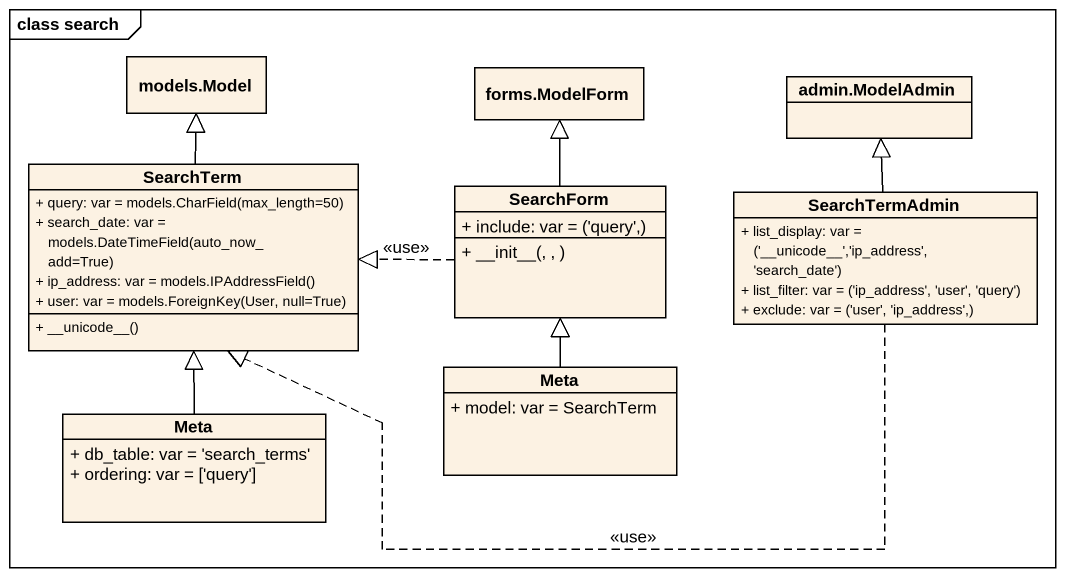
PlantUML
@startuml
mainframe class search
hide circle
hide empty members
skinparam classAttributeIconSize 0
class "models.Model" as models_Model
class "forms.ModelForm" as forms_ModelForm
class "admin.ModelAdmin" as admin_ModelAdmin
class SearchTerm {
  {field} + query: var = models.CharField(max_length=50)
  {field} + search_date: var = models.DateTimeField(auto_now_add=True)
  {field} + ip_address: var = models.IPAddressField()
  {field} + user: var = models.ForeignKey(User, null=True)
  + ~__unicode~__()
}
class SearchForm {
  {field} + include: var = ('query',)
  + ~__init~__(, , )
}
class SearchTermAdmin {
  {field} + list_display: var = ('~__unicode~__','ip_address','search_date')
  {field} + list_filter: var = ('ip_address', 'user', 'query')
  {field} + exclude: var = ('user', 'ip_address',)
}
class Meta {
  + model: var = SearchTerm
}
class "Meta" as Meta_2 {
  + db_table: var = 'search_terms'
  + ordering: var = ['query']
}
SearchTerm -up-|> models_Model
SearchForm -up-|> forms_ModelForm
SearchForm .left.|> SearchTerm : <<use>>
SearchTermAdmin -up-|> admin_ModelAdmin
SearchTermAdmin .left.|> SearchTerm : <<use>>
Meta -up-|> SearchForm
Meta_2 -up-|> SearchTerm
@enduml
